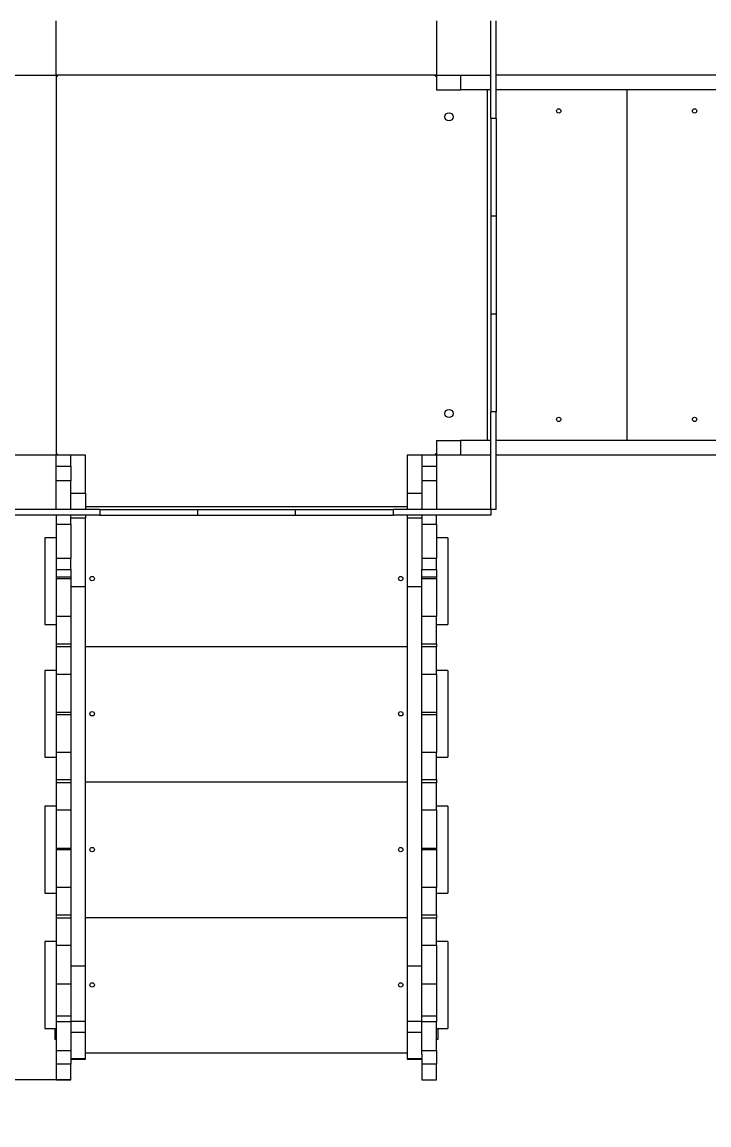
# Model space of a CAD drawing. Header units: millimetres. Extents: x -5377 to 4858, y -4782 to 4333.
# Drawn here: x -939 to 325, y -1661 to 369 of the extents above; entities that cross this region are included whole.
import ezdxf

# ---------------------------------------------------------------- set-up
doc = ezdxf.new("R2010")
doc.units = ezdxf.units.MM
for name, color, linetype in [('DIKOM_ОБЪЕКТ', 7, 'Continuous'), ('DIKOM_РАЗМЕР_ЗОНА', 7, 'Continuous'), ('DIKOM_РАЗМЕР_ОБЪЕКТА', 7, 'Continuous')]:
    doc.layers.add(name, color=color, linetype=linetype)
doc.styles.add('style1', font='arial.ttf', dxfattribs={"width": 0.8})
doc.dimstyles.new('1-50', dxfattribs={"dimtxt": 300, "dimasz": 200, "dimexe": 100, "dimexo": 0, "dimgap": 100, "dimtad": 1, "dimtxsty": 'style1', "dimcen": 200, "dimclrd": 7, "dimclre": 7, "dimclrt": 7, "dimadec": 1, "dimazin": 2, "dimtfac": 1, "dimtmove": 0, "dimatfit": 2, "dimfxl": 0, "dimlwd": 25, "dimlwe": 18, "dimarcsym": 0})

# ---------------------------------------------------------------- blocks, each defined once
blk = doc.blocks.new('*D9')
at = {"layer": 'Defpoints', "color": 0, "transparency": 16777216}
for p in [(-2209.8, -428.5), (3333.7, -428.5), (3333.7, -3867.6)]:
    blk.add_point(p, dxfattribs=at)
at = {"layer": 'DIKOM_РАЗМЕР_ОБЪЕКТА', "color": 7, "lineweight": 18, "transparency": 16777216}
for p, q in [((-2209.8, -428.5), (-2209.8, -3967.6)), ((3333.7, -428.5), (3333.7, -3967.6))]:
    blk.add_line(p, q, dxfattribs=at)
at = {"layer": 'DIKOM_РАЗМЕР_ОБЪЕКТА', "color": 7, "lineweight": 25, "transparency": 16777216}
blk.add_line((-2009.8, -3867.6), (3133.7, -3867.6), dxfattribs=at)
at = {"layer": 'DIKOM_РАЗМЕР_ОБЪЕКТА', "color": 7, "transparency": 16777216}
for points in [[(-2009.8, -3834.2), (-2009.8, -3900.9), (-2209.8, -3867.6)], [(3133.7, -3834.2), (3133.7, -3900.9), (3333.7, -3867.6)]]:
    blk.add_solid(points, dxfattribs=at)
at = {"layer": 'DIKOM_РАЗМЕР_ОБЪЕКТА', "color": 7, "transparency": 16777216, "insert": (358, -3614.4), "char_height": 300, "attachment_point": 5, "style": 'style1'}
blk.add_mtext('5550', dxfattribs=at)
blk = doc.blocks.new('*D10')
at = {"layer": 'Defpoints', "color": 0, "transparency": 16777216}
for p in [(-526.7, 2333.1), (-3994.2, -1578.3), (-849, -1578.3)]:
    blk.add_point(p, dxfattribs=at)
at = {"layer": 'DIKOM_РАЗМЕР_ОБЪЕКТА', "color": 7, "lineweight": 18, "transparency": 16777216}
for p, q in [((-526.7, 2333.1), (-4094.2, 2333.1)), ((-849, -1578.3), (-4094.2, -1578.3))]:
    blk.add_line(p, q, dxfattribs=at)
at = {"layer": 'DIKOM_РАЗМЕР_ОБЪЕКТА', "color": 7, "lineweight": 25, "transparency": 16777216}
blk.add_line((-3994.2, 2133.1), (-3994.2, -1378.3), dxfattribs=at)
at = {"layer": 'DIKOM_РАЗМЕР_ОБЪЕКТА', "color": 7, "transparency": 16777216}
for points in [[(-4027.6, 2133.1), (-3960.9, 2133.1), (-3994.2, 2333.1)], [(-4027.6, -1378.3), (-3960.9, -1378.3), (-3994.2, -1578.3)]]:
    blk.add_solid(points, dxfattribs=at)
at = {"layer": 'DIKOM_РАЗМЕР_ОБЪЕКТА', "color": 7, "transparency": 16777216, "insert": (-4247.5, 413.7), "char_height": 300, "attachment_point": 5, "rotation": 90, "style": 'style1'}
blk.add_mtext('3900', dxfattribs=at)
blk = doc.blocks.new('*D11')
at = {"layer": 'Defpoints', "color": 0, "transparency": 16777216}
for p in [(4858, -406.6), (-3666.6, -928.5), (4858, -4682.3)]:
    blk.add_point(p, dxfattribs=at)
at = {"layer": 'DIKOM_РАЗМЕР_ЗОНА', "color": 7, "lineweight": 18, "transparency": 16777216}
for p, q in [((4858, -406.6), (4858, -4782.3)), ((-3666.6, -928.5), (-3666.6, -4782.3))]:
    blk.add_line(p, q, dxfattribs=at)
at = {"layer": 'DIKOM_РАЗМЕР_ЗОНА', "color": 7, "lineweight": 25, "transparency": 16777216}
blk.add_line((-3466.6, -4682.3), (4658, -4682.3), dxfattribs=at)
at = {"layer": 'DIKOM_РАЗМЕР_ЗОНА', "color": 7, "transparency": 16777216}
for points in [[(-3466.6, -4649), (-3466.6, -4715.6), (-3666.6, -4682.3)], [(4658, -4649), (4658, -4715.6), (4858, -4682.3)]]:
    blk.add_solid(points, dxfattribs=at)
at = {"layer": 'DIKOM_РАЗМЕР_ЗОНА', "color": 7, "transparency": 16777216, "insert": (316.7, -4429.1), "char_height": 300, "attachment_point": 5, "style": 'style1'}
blk.add_mtext('8500', dxfattribs=at)

msp = doc.modelspace()

# ---------------------------------------------------------------- linework, layer by layer
at = {"layer": 'DIKOM_ОБЪЕКТ', "color": 7, "linetype": 'Continuous', "lineweight": 15}
for p, q in [((-875.95, 271.503), (-875.95, 371.503)), ((-175.95, 371.503), (-175.95, 271.503)), ((-75.95, 191.503), (-75.95, 371.503)), ((-65.95, 191.503), (-65.95, 371.503)), ((-975.95, 271.503), (-875.95, 271.503)), ((-875.95, 271.503), (-875.95, -428.497)), ((-175.95, 271.503), (-875.95, 271.503)), ((-852.95, 271.504), (-873.95, 271.504)), ((-175.95, 271.504), (-196.95, 271.504)), ((-175.95, 271.503), (-75.95, 271.503)), ((-175.95, 271.503), (-175.95, 244.503)), ((-132.181, 271.503), (-132.181, 244.503)), ((369.186, 271.503), (-65.95, 271.503)), ((-175.95, 244.503), (-132.181, 244.503)), ((-75.95, 244.503), (-132.181, 244.503)), ((-81.95, -401.497), (-81.95, 244.503)), ((369.186, 244.503), (-65.95, 244.503)), ((174.05, 244.503), (174.05, -401.497)), ((-65.95, 191.503), (-75.95, 191.503)), ((-75.95, 191.503), (-75.95, 11.503)), ((-65.95, 191.503), (-65.95, 11.503)), ((-65.95, 11.503), (-75.95, 11.503)), ((-75.95, 11.503), (-75.95, -168.497)), ((-65.95, 11.503), (-65.95, -168.497)), ((-65.95, -168.497), (-75.95, -168.497)), ((-75.95, -168.497), (-75.95, -348.497)), ((-65.95, -168.497), (-65.95, -348.497)), ((-65.95, -348.497), (-75.95, -348.497)), ((-75.95, -528.497), (-75.95, -348.497)), ((-65.95, -528.497), (-65.95, -348.497)), ((-175.95, -401.497), (-175.95, -428.497)), ((-175.95, -401.497), (-132.181, -401.497)), ((-132.181, -401.497), (-132.181, -428.497)), ((-75.95, -401.497), (-132.181, -401.497)), ((369.186, -401.497), (-65.95, -401.497)), ((-875.95, -428.497), (-975.95, -428.497)), ((-848.95, -428.325), (-875.95, -428.325)), ((-875.95, -528.497), (-875.95, -428.497)), ((-848.95, -428.497), (-875.95, -428.497)), ((-821.95, -428.325), (-848.95, -428.325)), ((-848.95, -428.325), (-848.95, -428.497)), ((-848.95, -448.497), (-848.95, -428.497)), ((-821.95, -498.325), (-821.95, -428.325)), ((-202.95, -428.325), (-229.95, -428.325)), ((-229.95, -428.325), (-229.95, -498.325)), ((-202.95, -428.497), (-202.95, -428.325)), ((-175.95, -428.325), (-202.95, -428.325)), ((-175.95, -428.497), (-202.95, -428.497)), ((-202.95, -428.497), (-202.95, -448.497)), ((-75.95, -428.497), (-175.95, -428.497)), ((-175.95, -428.497), (-175.95, -528.497)), ((369.186, -428.497), (-65.95, -428.497)), ((-875.95, -448.497), (-848.95, -448.497)), ((-848.95, -448.497), (-848.95, -475.68)), ((-202.95, -448.497), (-175.95, -448.497)), ((-202.95, -448.497), (-202.95, -475.68)), ((-848.95, -475.68), (-875.95, -475.68)), ((-848.95, -528.497), (-848.95, -475.68)), ((-175.95, -475.68), (-202.95, -475.68)), ((-202.95, -475.68), (-202.95, -528.497)), ((-848.95, -498.325), (-821.95, -498.325)), ((-821.95, -498.325), (-821.95, -528.497)), ((-229.95, -498.325), (-202.95, -498.325)), ((-229.95, -498.325), (-229.95, -528.497)), ((-821.95, -522.497), (-229.95, -522.497)), ((-795.95, -528.497), (-975.95, -528.497)), ((-795.95, -538.497), (-975.95, -538.497)), ((-875.95, -538.497), (-875.95, -555.503)), ((-848.95, -555.503), (-848.95, -538.497)), ((-821.95, -544.345), (-848.95, -544.345)), ((-821.95, -538.497), (-821.95, -544.345)), ((-821.95, -670.87), (-821.95, -544.345)), ((-795.95, -528.497), (-795.95, -538.497)), ((-795.95, -528.497), (-615.95, -528.497)), ((-795.95, -538.497), (-615.95, -538.497)), ((-615.95, -528.497), (-615.95, -538.497)), ((-615.95, -528.497), (-435.95, -528.497)), ((-615.95, -538.497), (-435.95, -538.497)), ((-435.95, -528.497), (-435.95, -538.497)), ((-435.95, -528.497), (-255.95, -528.497)), ((-435.95, -538.497), (-255.95, -538.497)), ((-255.95, -528.497), (-255.95, -538.497)), ((-75.95, -528.497), (-255.95, -528.497)), ((-75.95, -538.497), (-255.95, -538.497)), ((-229.95, -538.497), (-229.95, -544.345)), ((-202.95, -544.345), (-229.95, -544.345)), ((-229.95, -544.345), (-229.95, -670.87)), ((-202.95, -538.497), (-202.95, -555.503)), ((-175.95, -555.503), (-175.95, -538.497)), ((-65.95, -528.497), (-75.95, -528.497)), ((-75.95, -528.497), (-75.95, -538.497)), ((-875.95, -555.503), (-848.95, -555.503)), ((-875.95, -555.503), (-875.95, -618.607)), ((-848.95, -555.503), (-848.95, -618.607)), ((-202.95, -555.503), (-175.95, -555.503)), ((-202.95, -555.503), (-202.95, -618.607)), ((-175.95, -555.503), (-175.95, -618.607)), ((-875.95, -580.104), (-896.95, -580.104)), ((-896.95, -580.104), (-896.95, -740.104)), ((-154.95, -580.104), (-175.95, -580.104)), ((-154.95, -580.104), (-154.95, -740.104)), ((-848.95, -618.607), (-875.95, -618.607)), ((-875.95, -618.607), (-875.95, -638.783)), ((-848.95, -637.989), (-848.95, -618.607)), ((-175.95, -618.607), (-202.95, -618.607)), ((-202.95, -618.607), (-202.95, -637.989)), ((-175.95, -638.783), (-175.95, -618.607)), ((-875.95, -638.783), (-848.95, -638.783)), ((-875.95, -638.783), (-875.95, -652.325)), ((-848.95, -637.989), (-848.95, -670.87)), ((-202.95, -670.87), (-202.95, -637.989)), ((-202.95, -638.783), (-175.95, -638.783)), ((-175.95, -638.783), (-175.95, -652.325)), ((-875.95, -652.325), (-848.95, -652.325)), ((-875.95, -652.325), (-875.95, -655.325)), ((-875.95, -655.325), (-848.95, -655.325)), ((-875.95, -655.325), (-875.95, -725.325)), ((-202.95, -652.325), (-175.95, -652.325)), ((-202.95, -655.325), (-175.95, -655.325)), ((-175.95, -652.325), (-175.95, -655.325)), ((-175.95, -655.325), (-175.95, -725.325)), ((-821.95, -670.87), (-848.95, -670.87)), ((-848.95, -670.87), (-848.95, -1368.915)), ((-821.95, -1368.915), (-821.95, -670.87)), ((-202.95, -670.87), (-229.95, -670.87)), ((-229.95, -670.87), (-229.95, -1368.915)), ((-202.95, -1368.915), (-202.95, -670.87)), ((-848.95, -725.325), (-875.95, -725.325)), ((-875.95, -725.325), (-875.95, -775.325)), ((-175.95, -725.325), (-202.95, -725.325)), ((-175.95, -775.325), (-175.95, -725.325)), ((-896.95, -740.104), (-875.95, -740.104)), ((-175.95, -740.104), (-154.95, -740.104)), ((-875.95, -775.325), (-848.95, -775.325)), ((-875.95, -775.325), (-875.95, -781.325)), ((-848.95, -781.325), (-875.95, -781.325)), ((-875.95, -781.325), (-875.95, -831.325)), ((-821.95, -780.325), (-229.95, -780.325)), ((-202.95, -775.325), (-175.95, -775.325)), ((-175.95, -781.325), (-202.95, -781.325)), ((-175.95, -775.325), (-175.95, -781.325)), ((-175.95, -831.325), (-175.95, -781.325)), ((-875.95, -824.325), (-896.95, -824.325)), ((-896.95, -824.325), (-896.95, -984.325)), ((-875.95, -831.325), (-848.95, -831.325)), ((-875.95, -831.325), (-875.95, -901.325)), ((-202.95, -831.325), (-175.95, -831.325)), ((-154.95, -824.325), (-175.95, -824.325)), ((-175.95, -831.325), (-175.95, -901.325)), ((-154.95, -824.325), (-154.95, -984.325)), ((-875.95, -901.325), (-848.95, -901.325)), ((-875.95, -901.325), (-875.95, -905.325)), ((-875.95, -905.325), (-848.95, -905.325)), ((-875.95, -905.325), (-875.95, -975.325)), ((-202.95, -901.325), (-175.95, -901.325)), ((-202.95, -905.325), (-175.95, -905.325)), ((-175.95, -901.325), (-175.95, -905.325)), ((-175.95, -905.325), (-175.95, -975.325)), ((-896.95, -984.325), (-875.95, -984.325)), ((-848.95, -975.325), (-875.95, -975.325)), ((-875.95, -975.325), (-875.95, -1025.325)), ((-175.95, -975.325), (-202.95, -975.325)), ((-175.95, -1025.325), (-175.95, -975.325)), ((-175.95, -984.325), (-154.95, -984.325)), ((-875.95, -1025.325), (-848.95, -1025.325)), ((-875.95, -1025.325), (-875.95, -1031.325)), ((-848.95, -1031.325), (-875.95, -1031.325)), ((-875.95, -1031.325), (-875.95, -1081.325)), ((-821.95, -1029.325), (-229.95, -1029.325)), ((-202.95, -1025.325), (-175.95, -1025.325)), ((-175.95, -1031.325), (-202.95, -1031.325)), ((-175.95, -1025.325), (-175.95, -1031.325)), ((-175.95, -1081.325), (-175.95, -1031.325)), ((-875.95, -1074.325), (-896.95, -1074.325)), ((-896.95, -1074.325), (-896.95, -1234.325)), ((-154.95, -1074.325), (-175.95, -1074.325)), ((-154.95, -1074.325), (-154.95, -1234.325)), ((-875.95, -1081.325), (-848.95, -1081.325)), ((-875.95, -1081.325), (-875.95, -1151.325)), ((-202.95, -1081.325), (-175.95, -1081.325)), ((-175.95, -1081.325), (-175.95, -1151.325)), ((-875.95, -1151.325), (-848.95, -1151.325)), ((-875.95, -1151.325), (-875.95, -1154.325)), ((-875.95, -1154.325), (-848.95, -1154.325)), ((-875.95, -1154.325), (-875.95, -1224.325)), ((-202.95, -1151.325), (-175.95, -1151.325)), ((-202.95, -1154.325), (-175.95, -1154.325)), ((-175.95, -1151.325), (-175.95, -1154.325)), ((-175.95, -1154.325), (-175.95, -1224.325)), ((-896.95, -1234.325), (-875.95, -1234.325)), ((-848.95, -1224.325), (-875.95, -1224.325)), ((-875.95, -1224.325), (-875.95, -1274.325)), ((-175.95, -1224.325), (-202.95, -1224.325)), ((-175.95, -1274.325), (-175.95, -1224.325)), ((-175.95, -1234.325), (-154.95, -1234.325)), ((-875.95, -1274.325), (-848.95, -1274.325)), ((-875.95, -1274.325), (-875.95, -1280.325)), ((-202.95, -1274.325), (-175.95, -1274.325)), ((-175.95, -1274.325), (-175.95, -1280.325)), ((-848.95, -1280.325), (-875.95, -1280.325)), ((-875.95, -1280.325), (-875.95, -1330.325)), ((-821.95, -1279.325), (-229.95, -1279.325)), ((-175.95, -1280.325), (-202.95, -1280.325)), ((-175.95, -1330.325), (-175.95, -1280.325)), ((-875.95, -1323.325), (-896.95, -1323.325)), ((-896.95, -1323.325), (-896.95, -1483.325)), ((-875.95, -1330.325), (-848.95, -1330.325)), ((-875.95, -1330.325), (-875.95, -1401.375)), ((-202.95, -1330.325), (-175.95, -1330.325)), ((-154.95, -1323.325), (-175.95, -1323.325)), ((-175.95, -1330.325), (-175.95, -1401.375)), ((-154.95, -1323.325), (-154.95, -1483.325)), ((-821.95, -1368.915), (-848.95, -1368.915)), ((-848.95, -1368.915), (-848.95, -1470.784)), ((-821.95, -1470.784), (-821.95, -1368.915)), ((-202.95, -1368.915), (-229.95, -1368.915)), ((-229.95, -1368.915), (-229.95, -1470.784)), ((-202.95, -1470.784), (-202.95, -1368.915)), ((-875.95, -1401.375), (-848.95, -1401.375)), ((-875.95, -1401.375), (-875.95, -1460.286)), ((-202.95, -1401.375), (-175.95, -1401.375)), ((-175.95, -1401.375), (-175.95, -1460.286)), ((-875.95, -1460.286), (-848.95, -1460.286)), ((-875.95, -1460.286), (-875.95, -1471.074)), ((-202.95, -1460.286), (-175.95, -1460.286)), ((-175.95, -1460.286), (-175.95, -1471.074)), ((-848.95, -1471.074), (-875.95, -1471.074)), ((-875.95, -1471.074), (-875.95, -1524.009)), ((-821.95, -1470.784), (-848.95, -1470.784)), ((-848.95, -1470.784), (-848.95, -1490.912)), ((-821.95, -1490.912), (-821.95, -1470.784)), ((-202.95, -1470.784), (-229.95, -1470.784)), ((-229.95, -1470.784), (-229.95, -1490.912)), ((-202.95, -1490.912), (-202.95, -1470.784)), ((-175.95, -1471.074), (-202.95, -1471.074)), ((-175.95, -1524.009), (-175.95, -1471.074)), ((-896.95, -1483.325), (-875.95, -1483.325)), ((-878.95, -1483.325), (-878.95, -1503.325)), ((-821.95, -1490.912), (-848.95, -1490.912)), ((-848.95, -1490.912), (-848.95, -1530.679)), ((-821.95, -1539.57), (-821.95, -1490.912)), ((-202.95, -1490.912), (-229.95, -1490.912)), ((-229.95, -1490.912), (-229.95, -1539.57)), ((-202.95, -1530.679), (-202.95, -1490.912)), ((-175.95, -1483.325), (-154.95, -1483.325)), ((-172.95, -1503.325), (-172.95, -1483.325)), ((-878.95, -1503.325), (-875.95, -1503.325)), ((-175.95, -1503.325), (-172.95, -1503.325)), ((-875.95, -1524.009), (-848.95, -1524.009)), ((-875.95, -1524.009), (-875.95, -1549.196)), ((-848.95, -1530.679), (-848.95, -1549.196)), ((-821.95, -1539.57), (-848.95, -1539.57)), ((-848.95, -1540.218), (-821.95, -1540.218)), ((-821.95, -1528.325), (-229.95, -1528.325)), ((-821.95, -1540.218), (-821.95, -1539.57)), ((-202.95, -1539.57), (-229.95, -1539.57)), ((-229.95, -1539.57), (-229.95, -1540.218)), ((-229.95, -1540.218), (-202.95, -1540.218)), ((-202.95, -1524.009), (-175.95, -1524.009)), ((-202.95, -1530.679), (-202.95, -1549.196)), ((-175.95, -1524.009), (-175.95, -1549.196)), ((-848.95, -1549.196), (-875.95, -1549.196)), ((-875.95, -1549.196), (-875.95, -1578.325)), ((-848.95, -1578.325), (-848.95, -1549.196)), ((-175.95, -1549.196), (-202.95, -1549.196)), ((-202.95, -1549.196), (-202.95, -1578.325)), ((-175.95, -1578.325), (-175.95, -1549.196)), ((-875.95, -1578.325), (-848.95, -1578.325)), ((-202.95, -1578.325), (-175.95, -1578.325))]:
    msp.add_line(p, q, dxfattribs=at)
for centre, radius in [((49.05, 205.503), 4), ((299.05, 205.503), 4), ((-152.95, 194.503), 7.5), ((-152.95, -351.497), 7.5), ((49.05, -362.497), 4), ((299.05, -362.497), 4), ((-809.95, -655.325), 4), ((-241.95, -655.325), 4), ((-809.95, -904.325), 4), ((-241.95, -904.325), 4), ((-809.95, -1154.325), 4), ((-241.95, -1154.325), 4), ((-809.95, -1403.325), 4), ((-241.95, -1403.325), 4)]:
    msp.add_circle(centre, radius, dxfattribs=at)
for centre, start, end in [((-883.95, 279.503), 304.849905, 325.150722), ((-167.95, 279.503), 214.849278, 235.150095), ((-883.95, -436.497), 35.710575, 55.150095), ((-167.95, -436.497), 124.849905, 144.289425)]:
    msp.add_arc(centre, 14, start, end, dxfattribs=at)

# ---------------------------------------------------------------- dimensions: what is measured, and where the dimension line sits
at = {"layer": 'DIKOM_РАЗМЕР_ЗОНА'}
dim = msp.add_linear_dim(base=(4857.956, -4682.305), p1=(-3666.563, -928.497), p2=(4857.956, -406.623), text='8500', dimstyle='1-50', dxfattribs=at)
dim.commit()
dim.dimension.update_dxf_attribs({"geometry": '*D11', "text_midpoint": (316.742, -4682.305), "dimtype": 160})
at = {"layer": 'DIKOM_РАЗМЕР_ОБЪЕКТА'}
dim = msp.add_linear_dim(base=(-3994.217, -1578.325), p1=(-526.681, 2333.065), p2=(-848.95, -1578.325), angle=90, text='3900', dimstyle='1-50', dxfattribs=at)
dim.commit()
dim.dimension.update_dxf_attribs({"geometry": '*D10', "text_midpoint": (-3994.217, 413.67), "dimtype": 160})
dim = msp.add_linear_dim(base=(3333.698, -3867.556), p1=(-2209.832, -428.497), p2=(3333.698, -428.497), text='5550', dimstyle='1-50', dxfattribs=at)
dim.commit()
dim.dimension.update_dxf_attribs({"geometry": '*D9', "text_midpoint": (357.999, -3867.556), "dimtype": 160})

doc.saveas('drawing.dxf')
